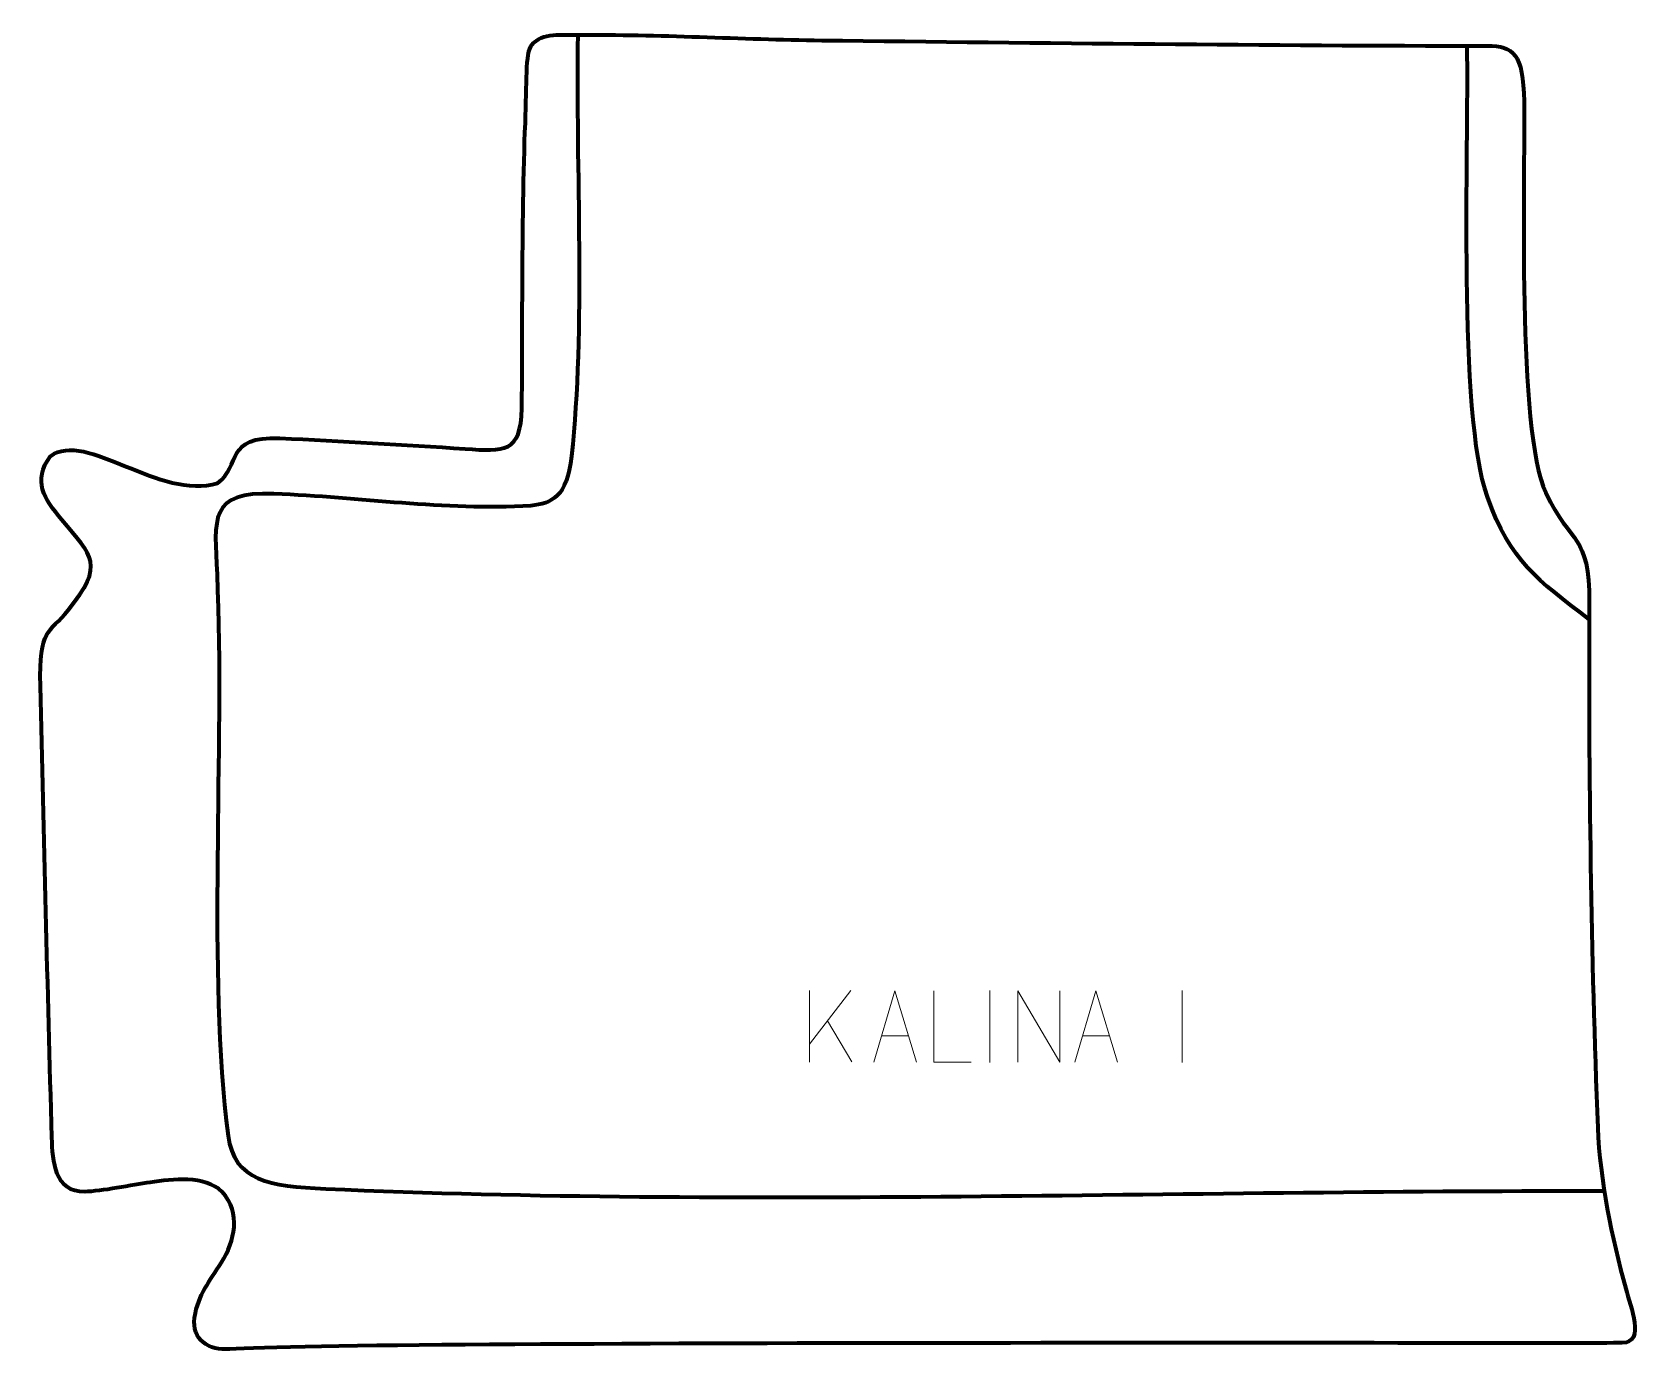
# Model space of a CAD drawing. Header units: millimetres. Extents: x -444 to 118, y 135 to 595.
import ezdxf

# ---------------------------------------------------------------- set-up
doc = ezdxf.new("R2010")
doc.units = ezdxf.units.MM
doc.header["$MEASUREMENT"] = 0
doc.layers.add('layer 2', color=7, linetype='Continuous')
doc.layers.add('layer 3', color=7, linetype='Continuous')

msp = doc.modelspace()

# ---------------------------------------------------------------- linework, layer by layer
at = {"layer": 'layer 2', "color": 140, "lineweight": 158}
for points, knots in [([(-253.7044, 593.5976), (-254.4332, 547.7734), (-251.0363, 490.3963), (-255.8955, 446.9204), (-255.8955, 446.9204), (-257.5265, 432.328), (-262.8032, 430.5924), (-269.9959, 429.5567), (-269.9959, 429.5567), (-300.7062, 427.8892), (-329.206, 432.5456), (-359.5339, 433.7588), (-359.5339, 433.7588), (-382.2957, 434.6693), (-380.2141, 425.2223), (-379.3473, 405.7661), (-379.3473, 405.7661), (-376.6439, 345.0845), (-382.8774, 266.5174), (-375.4389, 210.0763), (-375.4389, 210.0763), (-373.3861, 194.5002), (-361.2385, 192.5307), (-341.4927, 191.6562), (-341.4927, 191.6562), (-198.6846, 185.3318), (-42.0834, 191.2316), (102.3243, 190.9233), (102.3243, 190.9233), (102.3243, 190.9233), (103.8246, 190.9201), (103.8246, 190.9201)], [0, 0, 0, 0, 0.11111111, 0.11111111, 0.11111111, 0.11111111, 0.22222222, 0.22222222, 0.22222222, 0.22222222, 0.33333333, 0.33333333, 0.33333333, 0.33333333, 0.44444444, 0.44444444, 0.44444444, 0.44444444, 0.55555556, 0.55555556, 0.55555556, 0.55555556, 0.66666667, 0.66666667, 0.66666667, 0.66666667, 0.77777778, 0.77777778, 0.77777778, 0.77777778, 1, 1, 1, 1]), ([(98.5754, 389.9622), (80.5196, 403.882), (71.2198, 410.167), (63.13, 432.6943), (63.13, 432.6943), (52.7883, 461.4927), (56.7194, 554.1532), (56.0805, 589.81)], [0, 0, 0, 0, 0.33333333, 0.33333333, 0.33333333, 0.33333333, 1, 1, 1, 1])]:
    msp.add_open_spline(points, degree=3, knots=knots, dxfattribs=at)
at = {"layer": 'layer 3', "color": 242, "lineweight": 158}
msp.add_open_spline([(-273.1883, 463.5322), (-273.5272, 447.976), (-279.1456, 448.4715), (-292.9206, 449.4456), (-292.9206, 449.4456), (-314.3535, 450.8912), (-335.9985, 452.1457), (-357.457, 453.1189), (-357.457, 453.1189), (-376.8683, 453.9993), (-370.7778, 443.5561), (-379.1821, 437.4954), (-379.1821, 437.4954), (-399.0713, 431.2472), (-425.0481, 456.175), (-437.36, 446.8895), (-437.36, 446.8895), (-443.6881, 438.044), (-439.6123, 432.2859), (-433.3943, 424.7087), (-433.3943, 424.7087), (-422.6726, 411.6434), (-418.2557, 409.4737), (-431.1759, 393.2412), (-431.1759, 393.2412), (-437.862, 384.8418), (-441.3639, 387.1323), (-440.8403, 366.8192), (-440.8403, 366.8192), (-439.4904, 314.4071), (-438.4219, 261.9112), (-436.8498, 209.5159), (-436.8498, 209.5159), (-436.6028, 201.2859), (-435.8981, 190.4237), (-425.3989, 190.6334), (-425.3989, 190.6334), (-419.7349, 190.7465), (-408.8724, 192.9911), (-402.6031, 193.8799), (-402.6031, 193.8799), (-394.6922, 195.0014), (-383.8325, 196.5676), (-377.4939, 190.5621), (-377.4939, 190.5621), (-370.9282, 183.2289), (-373.1061, 173.4777), (-377.7873, 165.9476), (-377.7873, 165.9476), (-382.0571, 159.0796), (-385.789, 155.151), (-387.1736, 146.7714), (-387.1736, 146.7714), (-388.1272, 139.0584), (-382.1871, 135.2527), (-374.8352, 135.7959), (-374.8352, 135.7959), (-333.5728, 138.8445), (90.6282, 137.6997), (110.0532, 137.9695), (110.0532, 137.9695), (118.2708, 138.0836), (113.012, 150.503), (111.2888, 156.893), (111.2888, 156.893), (106.4774, 174.7368), (102.2818, 194.4955), (101.5553, 212.9546), (101.5553, 212.9546), (99.2077, 272.5984), (98.2508, 336.1435), (98.6061, 395.8436), (98.6061, 395.8436), (98.6358, 420.1743), (92.2885, 415.3838), (83.4288, 434.1675), (83.4288, 434.1675), (73.3624, 455.5095), (76.2684, 543.4004), (75.8816, 570.4679), (75.8816, 570.4679), (75.6432, 587.147), (72.0269, 589.7798), (63.2254, 589.7952), (63.2254, 589.7952), (-13.882, 589.9308), (-91.54, 590.8258), (-168.7365, 591.7257), (-168.7365, 591.7257), (-196.9241, 592.0542), (-225.7784, 593.9387), (-253.7044, 593.5976), (-253.7044, 593.5976), (-258.8533, 593.5396), (-266.1908, 594.5416), (-269.6659, 590.2133), (-269.6659, 590.2133), (-272.0021, 587.3035), (-271.3762, 576.7976), (-271.9545, 562.8815), (-271.9545, 562.8815), (-273.3331, 529.7141), (-272.8873, 477.3478), (-273.1883, 463.5322)], degree=3, knots=[0, 0, 0, 0, 0.03703704, 0.03703704, 0.03703704, 0.03703704, 0.07407407, 0.07407407, 0.07407407, 0.07407407, 0.11111111, 0.11111111, 0.11111111, 0.11111111, 0.14814815, 0.14814815, 0.14814815, 0.14814815, 0.18518519, 0.18518519, 0.18518519, 0.18518519, 0.22222222, 0.22222222, 0.22222222, 0.22222222, 0.25925926, 0.25925926, 0.25925926, 0.25925926, 0.2962963, 0.2962963, 0.2962963, 0.2962963, 0.33333333, 0.33333333, 0.33333333, 0.33333333, 0.37037037, 0.37037037, 0.37037037, 0.37037037, 0.40740741, 0.40740741, 0.40740741, 0.40740741, 0.44444444, 0.44444444, 0.44444444, 0.44444444, 0.48148148, 0.48148148, 0.48148148, 0.48148148, 0.51851852, 0.51851852, 0.51851852, 0.51851852, 0.55555556, 0.55555556, 0.55555556, 0.55555556, 0.59259259, 0.59259259, 0.59259259, 0.59259259, 0.62962963, 0.62962963, 0.62962963, 0.62962963, 0.66666667, 0.66666667, 0.66666667, 0.66666667, 0.7037037, 0.7037037, 0.7037037, 0.7037037, 0.74074074, 0.74074074, 0.74074074, 0.74074074, 0.77777778, 0.77777778, 0.77777778, 0.77777778, 0.81481481, 0.81481481, 0.81481481, 0.81481481, 0.85185185, 0.85185185, 0.85185185, 0.85185185, 0.88888889, 0.88888889, 0.88888889, 0.88888889, 0.92592593, 0.92592593, 0.92592593, 0.92592593, 1, 1, 1, 1], dxfattribs=at)
at = {"layer": 'layer 3', "color": 250, "lineweight": 9}
for points in [[(-172.9958, 260.7023), (-172.9958, 260.7023), (-172.9958, 235.7487), (-172.9958, 235.7487)], [(-158.6196, 260.7023), (-158.6196, 260.7023), (-172.9958, 242.0626), (-172.9958, 242.0626)], [(-110.1474, 260.6837), (-110.1474, 260.6837), (-110.1474, 235.7096), (-110.1474, 235.7096)], [(-43.1474, 260.6837), (-43.1474, 260.6837), (-43.1474, 235.7096), (-43.1474, 235.7096)], [(-158.2943, 235.8445), (-158.2943, 235.8445), (-166.7648, 250.1581), (-166.7648, 250.1581)], [(-147.8953, 244.9693), (-147.8953, 244.9693), (-138.3996, 244.9693), (-138.3996, 244.9693)], [(-77.8953, 244.9693), (-77.8953, 244.9693), (-68.3996, 244.9693), (-68.3996, 244.9693)]]:
    msp.add_open_spline(points, degree=3, dxfattribs=at)
for points, knots in [([(-150.6179, 235.7199), (-150.6179, 235.7199), (-143.2469, 260.6734), (-143.2469, 260.6734), (-143.2469, 260.6734), (-143.2469, 260.6734), (-135.677, 235.7199), (-135.677, 235.7199)], [0, 0, 0, 0, 0.33333333, 0.33333333, 0.33333333, 0.33333333, 1, 1, 1, 1]), ([(-116.6729, 235.7198), (-116.6729, 235.7198), (-129.622, 235.7198), (-129.622, 235.7198), (-129.622, 235.7198), (-129.622, 235.7198), (-129.622, 260.6734), (-129.622, 260.6734)], [0, 0, 0, 0, 0.33333333, 0.33333333, 0.33333333, 0.33333333, 1, 1, 1, 1]), ([(-100.4748, 235.7199), (-100.4748, 235.7199), (-100.4748, 260.6734), (-100.4748, 260.6734), (-100.4748, 260.6734), (-100.4748, 260.6734), (-85.82, 235.7199), (-85.82, 235.7199), (-85.82, 235.7199), (-85.82, 235.7199), (-85.82, 260.6734), (-85.82, 260.6734)], [0, 0, 0, 0, 0.25, 0.25, 0.25, 0.25, 0.5, 0.5, 0.5, 0.5, 1, 1, 1, 1]), ([(-80.6179, 235.7199), (-80.6179, 235.7199), (-73.2469, 260.6734), (-73.2469, 260.6734), (-73.2469, 260.6734), (-73.2469, 260.6734), (-65.677, 235.7199), (-65.677, 235.7199)], [0, 0, 0, 0, 0.33333333, 0.33333333, 0.33333333, 0.33333333, 1, 1, 1, 1])]:
    msp.add_open_spline(points, degree=3, knots=knots, dxfattribs=at)

doc.saveas('drawing.dxf')
